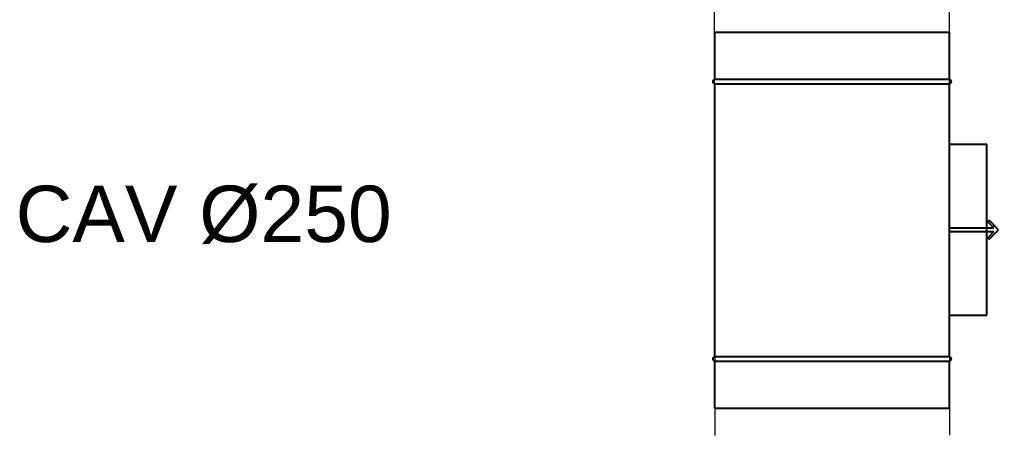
# Model space of a CAD drawing. Extents: x -57174 to 10055, y -18330 to 89882.
# Drawn here: x -31702 to -30659, y 68390 to 68833 of the extents above; entities that cross this region are included whole.
import ezdxf

# ---------------------------------------------------------------- set-up
doc = ezdxf.new("R2010")
doc.units = 0
doc.header["$LTSCALE"] = 50
doc.header["$MEASUREMENT"] = 0
doc.layers.get('0').update_dxf_attribs({"color": 8, "linetype": 'CONTINUOUS'})
for name, color, linetype in [('CAV', 150, 'CONTINUOUS'), ('duct size', 7, 'CONTINUOUS'), ('SUPPLY', 6, 'CONTINUOUS')]:
    doc.layers.add(name, color=color, linetype=linetype)
doc.styles.add('ARIAL', font='arial.ttf')

# ---------------------------------------------------------------- blocks, each defined once
blk = doc.blocks.new('CAV 250 DIA')
for p, q in [((0, 400), (0, 350)), ((0, 400), (250, 400)), ((250, 400), (250, 350)), ((0, 350), (250, 350)), ((0, 345), (0, 55)), ((0, 345), (250, 345)), ((250, 345), (250, 55)), ((250, 301.1), (290, 301.1)), ((290, 301.1), (290, 119.1)), ((290.8, 218.7), (292.2, 220.1)), ((292.2, 220.1), (302.2, 210.1)), ((250, 212.1), (297.4, 212.1)), ((290.8, 218.7), (297.4, 212.1)), ((302.2, 210.1), (292.2, 200.1)), ((250, 208.1), (297.4, 208.1)), ((297.4, 208.1), (290.8, 201.6)), ((290.8, 201.6), (292.2, 200.1)), ((250, 119.1), (290, 119.1)), ((0, 55), (250, 55)), ((0, 50), (0, 0)), ((0, 50), (250, 50)), ((0, 50), (250, 50)), ((250, 50), (250, 0)), ((0, 0), (250, 0))]:
    blk.add_line(p, q)
for centre, start, end in [((0.9, 347.5), 109.4366, 250.5634), ((249.1, 347.5), 289.4366, 70.5634), ((0.9, 52.5), 109.4366, 250.5634), ((249.1, 52.5), 289.4366, 70.5634)]:
    blk.add_arc(centre, 2.65, start, end)

msp = doc.modelspace()

# ---------------------------------------------------------------- linework, layer by layer
at = {"layer": 'SUPPLY', "lineweight": 0}
for p, q in [((-30961.1, 68390.1, 3375), (-30961.6, 68853.4, 3375)), ((-30711.1, 68390.3, 3375), (-30711.6, 68853.7, 3375))]:
    msp.add_line(p, q, dxfattribs=at)

# ---------------------------------------------------------------- block references
at = {"layer": 'CAV', "xscale": -1, "rotation": 180}
msp.add_blockref('CAV 250 DIA', (-30961.5, 68819.1, 3375), dxfattribs=at)

# ---------------------------------------------------------------- texts
at = {"layer": 'duct size', "lineweight": 0, "insert": (-31706.2, 68593.6), "char_height": 60, "width": 1102.594, "attachment_point": 7, "style": 'ARIAL'}
msp.add_mtext('CAV %%C250', dxfattribs=at)

doc.saveas('drawing.dxf')
